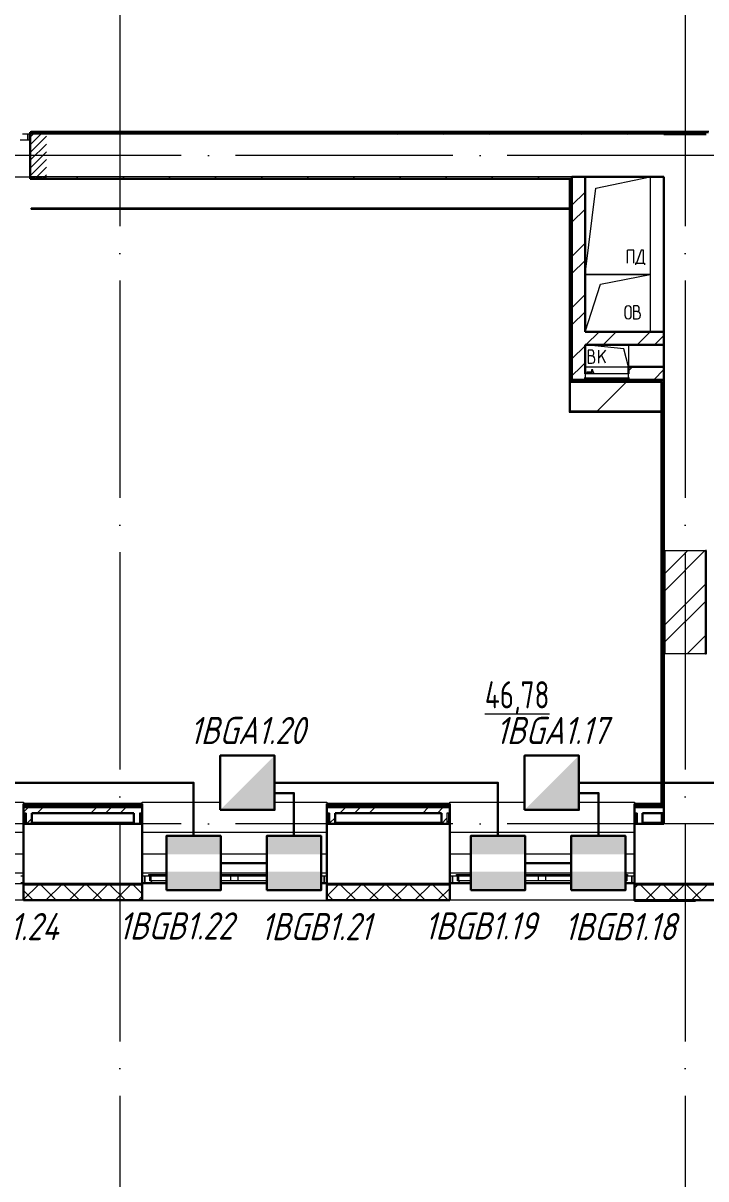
# Model space of a CAD drawing. Header units: millimetres. Extents: x -259793 to 1187961, y -549744 to 43070.
# Drawn here: x -54545 to -48264, y -23410 to -12776 of the extents above; entities that cross this region are included whole.
import ezdxf
from ezdxf.enums import TextEntityAlignment as Align

# ---------------------------------------------------------------- set-up
doc = ezdxf.new("R2010")
doc.units = ezdxf.units.MM
doc.linetypes.add('ADSK_Линия сетки', pattern=[25, 20, -2.5, 0, -2.5])
doc.linetypes.add('ADSK_Штриховая_ш2 п1_5', pattern=[4.5, 3, -1.5])
for name, color, linetype, lineweight in [('_ Окна', 7, 'Continuous', 9), ('RC-Извещатели_охранные', 5, 'Continuous', 30), ('Двери', 252, 'Continuous', 9), ('лс', 5, 'Continuous', 30), ('Марки помещений', 252, 'Continuous', 20), ('Оборудование', 8, 'Continuous', 18), ('Ограждение', 252, 'Continuous', 9), ('Окна', 252, 'Continuous', 9), ('Оси', 252, 'Continuous', 9), ('Перекрытие', 252, 'Continuous', 18), ('Стены внутренние', 7, 'Continuous', 18), ('Стены наружные', 7, 'Continuous', 18), ('Стены штриховка', 7, 'Continuous', 9)]:
    doc.layers.add(name, color=color, linetype=linetype, lineweight=lineweight)
doc.layers.add('RC-Позиционные_обозначения', color=7, linetype='Continuous')
doc.styles.add('GOST Common_3', font='', dxfattribs={"height": 3.5})
doc.styles.add('RubezhCAD', font='', dxfattribs={"oblique": 10})
doc.styles.get("Standard").update_dxf_attribs({"font": ''})
doc.styles.get('GOST Common_3').set_extended_font_data('GOST 2.304 type A')
doc.styles.get('RubezhCAD').set_extended_font_data('GOST type A')
doc.styles.get('Standard').set_extended_font_data('GOST type B')

# ---------------------------------------------------------------- blocks, each defined once
blk = doc.blocks.new('RC-UGO-IOZ-02')
at = {"layer": 'RC-Извещатели_охранные'}
blk.add_attdef('PSTN', text='', height=2.5, dxfattribs=at).set_placement((0.98, 2.6), align=Align.BOTTOM_LEFT)
blk.add_wipeout([(2.5, -2.5), (2.5, 2.5), (-2.5, 2.5), (-2.5, -2.5)]).dxf.layer = 'RC-Извещатели_охранные'
blk.add_wipeout([(-2.5, -2.5), (-2.5, 2.5), (2.5, 2.5), (2.5, -2.5)]).dxf.layer = 'RC-Извещатели_охранные'
h = blk.add_hatch(color=256, dxfattribs=at)
h.dxf.hatch_style = 1
h.paths.add_polyline_path([(2.5, -2.5), (2.5, 2.5), (0, 0), (-2.5, -2.5)])
blk.add_lwpolyline([(-2.5, -2.5), (2.5, -2.5), (2.5, 2.5), (-2.5, 2.5)], close=True, dxfattribs=at)
blk = doc.blocks.new('RC-UGO-IOM-02')
at = {"layer": 'RC-Извещатели_охранные'}
blk.add_point((0, 0), dxfattribs=at)
blk.add_attdef('PSTN', text='', height=2.5, dxfattribs=at).set_placement((0.98, 2.6), align=Align.BOTTOM_LEFT)
blk.add_wipeout([(2.5, -2.5), (2.5, 2.5), (-2.5, 2.5), (-2.5, -2.5)]).dxf.layer = 'RC-Извещатели_охранные'
blk.add_wipeout([(-2.5, -2.5), (-2.5, 2.5), (2.5, 2.5), (2.5, -2.5)]).dxf.layer = 'RC-Извещатели_охранные'
h = blk.add_hatch(color=256, dxfattribs=at)
h.dxf.hatch_style = 1
h.paths.add_polyline_path([(2.5, 0.8), (2.5, 2.51), (-2.5, 2.5), (-2.5, 0.8)])
h = blk.add_hatch(color=256, dxfattribs=at)
h.dxf.hatch_style = 1
h.paths.add_polyline_path([(2.5, -2.5), (2.5, -0.79), (-2.5, -0.8), (-2.5, -2.5)])
blk.add_lwpolyline([(-2.5, -2.5), (2.5, -2.5), (2.5, 2.5), (-2.5, 2.5)], close=True, dxfattribs=at)
blk = doc.blocks.new('1 этаж')
at = {"layer": 'Двери', "lineweight": 18, "true_color": 0x636466}
h = blk.add_hatch(dxfattribs=at)
h.set_pattern_fill('FP_2', color=251, style=0, pattern_type=2)
h.set_pattern_definition([(45, (-55355.803, -13993.73), (-35.3553, 35.3553), [])])
h.paths.add_polyline_path([(-54331, -14189), (-54331, -13799), (-54481, -13799), (-54481, -14189), (-54470, -14189)])
h.paths.add_polyline_path([(-56131, -14189), (-55981, -14189), (-55981, -13799), (-56131, -13799)])
at = {"layer": 'Ограждение', "true_color": 0x636466}
h = blk.add_hatch(dxfattribs=at)
h.set_pattern_fill('FP_26', color=251, style=0, pattern_type=2)
h.set_pattern_definition([(0, (-32119.8, 96), (0, 600), []), (90, (-32119.8, 96), (-600, 4e-14), [])])
h.paths.add_polyline_path([(-48241, -13779), (-48236, -13774), (-54471, -13774), (-54471, -13779), (-48246, -13779)])
at = {"layer": 'Стены наружные', "lineweight": 9, "true_color": 0x636466}
h = blk.add_hatch(dxfattribs=at)
h.set_pattern_fill('FP_41', color=251, style=0, pattern_type=2)
h.set_pattern_definition([(180, (-32119.82, 96), (-1e-14, -100), [])])
h.paths.add_polyline_path([(-66006, -20704), (-64731, -20704), (-64731, -20694), (-66006, -20694)])
h.paths.add_polyline_path([(2117, -20704), (2694, -20704), (2694, -20694), (1409, -20694), (1409, -20704)])
h.paths.add_polyline_path([(-63031, -20704), (-61881, -20704), (-61881, -20694), (-63031, -20694)])
h.paths.add_polyline_path([(-753, -20704), (-291, -20704), (-291, -20694), (-1391, -20694), (-1391, -20704)])
h.paths.add_polyline_path([(-60181, -20704), (-59051, -20704), (-59051, -20694), (-60181, -20694)])
h.paths.add_polyline_path([(-3623, -20704), (-3091, -20704), (-3091, -20694), (-4166, -20694), (-4166, -20704)])
h.paths.add_polyline_path([(-57351, -20704), (-56241, -20704), (-56241, -20694), (-57351, -20694)])
h.paths.add_polyline_path([(-5866, -20704), (-5866, -20694), (-6961, -20694), (-6961, -20704), (-6493, -20704)])
h.paths.add_polyline_path([(-54541, -20704), (-53451, -20704), (-53451, -20694), (-54541, -20694)])
h.paths.add_polyline_path([(-8661, -20704), (-8661, -20694), (-9766, -20694), (-9766, -20704), (-9363, -20704)])
h.paths.add_polyline_path([(-51751, -20704), (-50621, -20704), (-50621, -20694), (-51751, -20694)])
h.paths.add_polyline_path([(-11516, -20704), (-11466, -20704), (-11466, -20694), (-12546, -20694), (-12546, -20704), (-12234, -20704)])
h.paths.add_polyline_path([(-48921, -20704), (-47801, -20704), (-47801, -20694), (-48921, -20694)])
h.paths.add_polyline_path([(-14246, -20704), (-14246, -20694), (-15321, -20694), (-15321, -20704), (-14386, -20704)])
h.paths.add_polyline_path([(-46101, -20704), (-45031, -20704), (-45031, -20694), (-46101, -20694)])
h.paths.add_polyline_path([(-17256, -20704), (-17021, -20704), (-17021, -20694), (-18121, -20694), (-18121, -20704), (-17974, -20704)])
h.paths.add_polyline_path([(-43331, -20704), (-42231, -20704), (-42231, -20694), (-43331, -20694)])
h.paths.add_polyline_path([(-19821, -20704), (-19821, -20694), (-20921, -20694), (-20921, -20704), (-20127, -20704)])
h.paths.add_polyline_path([(-40531, -20704), (-39401, -20704), (-39401, -20694), (-40531, -20694)])
h.paths.add_polyline_path([(-22621, -20704), (-22621, -20694), (-23701, -20694), (-23701, -20704), (-22997, -20704)])
h.paths.add_polyline_path([(-25867, -20704), (-25401, -20704), (-25401, -20694), (-26501, -20694), (-26501, -20704), (-26499, -20704)])
h.paths.add_polyline_path([(-37701, -20704), (-36591, -20704), (-36591, -20694), (-37701, -20694)])
h.paths.add_polyline_path([(-28203, -20704), (-28201, -20704), (-28201, -20694), (-29241, -20694), (-29240, -20704), (-28378, -20704)])
h.paths.add_polyline_path([(-34891, -20704), (-33781, -20704), (-33781, -20694), (-34891, -20694)])
h.paths.add_polyline_path([(-30941, -20704), (-30941, -20694), (-32081, -20694), (-32080, -20704), (-31091, -20704)])
at = {"color": 251, "lineweight": 18, "true_color": 0x636466}
for p, q in [((-49276, -14295), (-48776, -14189)), ((-48776, -14189), (-48776, -15089)), ((-49376, -15089), (-49276, -14295)), ((-48927, -14865), (-48985, -14865)), ((-48985, -14985), (-48985, -14865)), ((-48927, -14985), (-48927, -14865)), ((-48858, -14865), (-48902, -14985)), ((-48839, -14865), (-48858, -14865)), ((-48839, -14985), (-48839, -14865)), ((-48912, -14985), (-48912, -15000)), ((-48902, -14985), (-48912, -14985)), ((-48902, -14985), (-48839, -14985)), ((-48839, -14985), (-48829, -14985)), ((-48829, -14985), (-48829, -15000)), ((-49376, -15089), (-48776, -15089)), ((-48776, -15089), (-49376, -15089)), ((-49234, -15177), (-48776, -15089)), ((-48776, -15089), (-48776, -15617)), ((-49376, -15617), (-49234, -15177)), ((-49008, -15468), (-49008, -15406)), ((-48951, -15468), (-48951, -15406)), ((-48900, -15377), (-48930, -15377)), ((-48930, -15377), (-48930, -15497)), ((-48877, -15410), (-48877, -15400)), ((-48897, -15430), (-48930, -15430)), ((-48930, -15497), (-48894, -15497)), ((-48867, -15470), (-48867, -15460)), ((-49020, -15773), (-49376, -15737)), ((-48976, -15737), (-48976, -15937)), ((-49318, -15785), (-49348, -15785)), ((-49348, -15785), (-49348, -15905)), ((-49315, -15838), (-49348, -15838)), ((-49295, -15818), (-49295, -15808)), ((-49188, -15785), (-49248, -15857)), ((-49248, -15905), (-49248, -15785)), ((-49188, -15905), (-49224, -15828)), ((-48976, -15937), (-49020, -15773)), ((-49348, -15905), (-49312, -15905)), ((-49285, -15878), (-49285, -15868))]:
    blk.add_line(p, q, dxfattribs=at)
for centre, radius, start, end in [((-48979, -15406), 28.7, 0, 180), ((-48900, -15400), 23.3, 0, 90), ((-48897, -15410), 20, 270, 0), ((-48979, -15468), 28.7, 180, 0), ((-48897, -15460), 30, 0, 90), ((-48894, -15470), 26.7, 270, 0), ((-49318, -15808), 23.3, 0, 90), ((-49315, -15818), 20, 270, 0), ((-49315, -15868), 30, 0, 90), ((-49312, -15878), 26.7, 270, 0)]:
    blk.add_arc(centre, radius, start, end, dxfattribs=at)
at = {"layer": '_ Окна', "color": 251, "true_color": 0x636466}
for p, q in [((-54541, -20626), (-54566, -20626)), ((-53426, -20626), (-53451, -20626)), ((-53426, -20684), (-53426, -20626)), ((-51751, -20626), (-51776, -20626)), ((-51776, -20626), (-51776, -20684)), ((-50596, -20626), (-50621, -20626)), ((-50596, -20684), (-50596, -20626)), ((-48921, -20626), (-48946, -20626)), ((-48946, -20626), (-48946, -20684)), ((-54566, -20684), (-54541, -20684)), ((-53451, -20684), (-53426, -20684)), ((-51776, -20684), (-51751, -20684)), ((-50621, -20684), (-50596, -20684)), ((-48946, -20684), (-48921, -20684))]:
    blk.add_line(p, q, dxfattribs=at)
at = {"layer": '_ Окна', "color": 251, "lineweight": 18, "true_color": 0x636466}
for p, q in [((-53388, -20626), (-53426, -20626)), ((-53426, -20626), (-53426, -20684)), ((-53380, -20667), (-53380, -20626)), ((-51822, -20626), (-51822, -20667)), ((-51776, -20626), (-51814, -20626)), ((-51776, -20684), (-51776, -20626)), ((-50558, -20626), (-50596, -20626)), ((-50596, -20626), (-50596, -20684)), ((-50550, -20667), (-50550, -20626)), ((-48992, -20626), (-48992, -20667)), ((-48946, -20626), (-48984, -20626)), ((-48946, -20684), (-48946, -20626)), ((-53426, -20684), (-53366, -20684)), ((-53368, -20667), (-53380, -20667)), ((-53366, -20684), (-53362, -20667)), ((-51840, -20667), (-51835, -20684)), ((-51835, -20684), (-51776, -20684)), ((-51822, -20667), (-51834, -20667)), ((-50596, -20684), (-50536, -20684)), ((-50538, -20667), (-50550, -20667)), ((-50536, -20684), (-50532, -20667)), ((-49010, -20667), (-49005, -20684)), ((-49005, -20684), (-48946, -20684)), ((-48992, -20667), (-49004, -20667))]:
    blk.add_line(p, q, dxfattribs=at)
at = {"layer": 'Двери', "color": 251, "true_color": 0x636466}
for p, q in [((-54501, -13799), (-54550, -13799)), ((-54481, -13799), (-54501, -13799)), ((-54501, -13799), (-54501, -13849)), ((-54501, -13849), (-54501, -13799)), ((-54481, -13849), (-54481, -13799)), ((-54573, -13849), (-54501, -13849)), ((-54501, -13849), (-54481, -13849))]:
    blk.add_line(p, q, dxfattribs=at)
at = {"layer": 'Двери', "color": 251, "linetype": 'ADSK_Штриховая_ш2 п1_5', "true_color": 0x636466}
for p, q in [((-54331, -13799), (-54481, -13799)), ((-54481, -13799), (-54481, -14189)), ((-54481, -14189), (-54331, -14189))]:
    blk.add_line(p, q, dxfattribs=at)
at = {"layer": 'Оборудование', "color": 251, "true_color": 0x636466}
for p, q in [((-49376, -16002), (-49376, -16038)), ((-48976, -16002), (-49376, -16002)), ((-49375, -16039), (-48976, -16039)), ((-49369, -16039), (-49369, -16049)), ((-49368, -16050), (-48983, -16050)), ((-49360, -15986), (-49360, -15991)), ((-49314, -15986), (-49360, -15986)), ((-49360, -15991), (-49314, -15991)), ((-49357, -16051), (-49357, -16057)), ((-49357, -16057), (-48995, -16057)), ((-49348, -16057), (-49348, -16059)), ((-49319, -15986), (-49319, -16002)), ((-49299, -15986), (-49319, -15986)), ((-49315, -15984), (-49317, -15986)), ((-49315, -15967), (-49315, -15984)), ((-49303, -15967), (-49315, -15967)), ((-49303, -15984), (-49315, -15984)), ((-49296, -15986), (-49304, -15986)), ((-49304, -15991), (-49296, -15991)), ((-49303, -15984), (-49303, -15967)), ((-49301, -15986), (-49303, -15984)), ((-49299, -16002), (-49299, -15986)), ((-49296, -15991), (-49296, -15986)), ((-49279, -16059), (-49279, -16057)), ((-48976, -16057), (-49258, -16340)), ((-48995, -16057), (-48995, -16051)), ((-48983, -16049), (-48983, -16039)), ((-48976, -16038), (-48976, -16002)), ((-49348, -16059), (-49344, -16059)), ((-49283, -16059), (-49344, -16059)), ((-49283, -16059), (-49279, -16059))]:
    blk.add_line(p, q, dxfattribs=at)
for points, knots in [([(-49376, -16038), (-49376, -16038), (-49376, -16038), (-49375, -16039), (-49375, -16039), (-49375, -16039), (-49375, -16039), (-49375, -16039), (-49375, -16039), (-49375, -16039)], [0, 0, 0, 0, 0.166667, 0.333333, 0.458333, 0.583333, 0.708333, 0.833333, 1, 1, 1, 1]), ([(-49369, -16049), (-49369, -16049), (-49369, -16049), (-49368, -16049), (-49368, -16050), (-49368, -16050), (-49368, -16050), (-49368, -16050), (-49368, -16050), (-49368, -16050), (-49368, -16050)], [0, 0, 0, 0, 0.166667, 0.333333, 0.458333, 0.583333, 0.666667, 0.75, 0.833333, 1, 1, 1, 1]), ([(-49358, -16050), (-49358, -16050), (-49358, -16050), (-49357, -16050), (-49357, -16050), (-49357, -16050), (-49357, -16050), (-49357, -16050), (-49357, -16051), (-49357, -16051), (-49357, -16051), (-49357, -16051), (-49357, -16051)], [0, 0, 0, 0, 0.166667, 0.25, 0.333333, 0.416667, 0.5, 0.583333, 0.666667, 0.75, 0.833333, 1, 1, 1, 1]), ([(-48995, -16051), (-48995, -16051), (-48995, -16051), (-48994, -16051), (-48994, -16051), (-48994, -16050), (-48994, -16050), (-48994, -16050), (-48994, -16050), (-48994, -16050), (-48993, -16050), (-48993, -16050), (-48993, -16050)], [-1, -1, -1, -1, -0.833333, -0.75, -0.666667, -0.583333, -0.5, -0.416667, -0.333333, -0.25, -0.166667, 0, 0, 0, 0]), ([(-48983, -16050), (-48983, -16050), (-48983, -16050), (-48983, -16050), (-48983, -16050), (-48983, -16050), (-48983, -16050), (-48983, -16049), (-48983, -16049), (-48983, -16049), (-48983, -16049)], [-1, -1, -1, -1, -0.833333, -0.75, -0.666667, -0.583333, -0.458333, -0.333333, -0.166667, 0, 0, 0, 0]), ([(-48976, -16039), (-48976, -16039), (-48976, -16039), (-48976, -16039), (-48976, -16039), (-48976, -16039), (-48976, -16039), (-48976, -16038), (-48976, -16038), (-48976, -16038)], [-1, -1, -1, -1, -0.833333, -0.75, -0.583333, -0.458333, -0.333333, -0.166667, 0, 0, 0, 0])]:
    blk.add_open_spline(points, degree=3, knots=knots, dxfattribs=at)
at = {"layer": 'Ограждение', "color": 251, "true_color": 0x636466}
for p, q in [((-54471, -13779), (-54471, -13774)), ((-48236, -13774), (-54471, -13774)), ((-54471, -14489), (-54471, -14479)), ((-49516, -14479), (-54471, -14479)), ((-54471, -14489), (-49521, -14489)), ((-49516, -14484), (-49521, -14489)), ((-49521, -14489), (-49521, -16357)), ((-49511, -16347), (-49511, -16077)), ((-49521, -16357), (-49511, -16347)), ((-49521, -16357), (-48676, -16357)), ((-48671, -16347), (-49511, -16347)), ((-48676, -16357), (-48671, -16352)), ((-48676, -16357), (-48676, -19959)), ((-56241, -19944), (-54541, -19944)), ((-54541, -19944), (-54541, -19959)), ((-53451, -19959), (-53451, -19944)), ((-53451, -19944), (-51751, -19944)), ((-51751, -19944), (-51751, -19959)), ((-50621, -19959), (-50621, -19944)), ((-50621, -19944), (-48921, -19944)), ((-48921, -19944), (-48921, -19959)), ((-48676, -20044), (-48676, -20129)), ((-48666, -20129), (-48666, -20044)), ((-56241, -20219), (-54541, -20219)), ((-53451, -20219), (-51751, -20219)), ((-50621, -20219), (-48921, -20219)), ((-56241, -20419), (-54541, -20419)), ((-53451, -20419), (-51751, -20419)), ((-50621, -20419), (-48921, -20419)), ((-56241, -20594), (-54541, -20594)), ((-53451, -20594), (-51751, -20594)), ((-50621, -20594), (-48921, -20594))]:
    blk.add_line(p, q, dxfattribs=at)
at = {"layer": 'Окна', "color": 251, "true_color": 0x636466}
for p, q in [((-53388, -20609), (-52616, -20609)), ((-53388, -20626), (-53388, -20609)), ((-52616, -20626), (-53388, -20626)), ((-53368, -20667), (-53368, -20626)), ((-52636, -20626), (-52636, -20667)), ((-52616, -20609), (-52586, -20609)), ((-52616, -20609), (-52616, -20626)), ((-52586, -20626), (-52616, -20626)), ((-52586, -20609), (-51814, -20609)), ((-52586, -20626), (-52586, -20609)), ((-51814, -20626), (-52586, -20626)), ((-52566, -20667), (-52566, -20626)), ((-51834, -20626), (-51834, -20667)), ((-51814, -20609), (-51814, -20626)), ((-50558, -20609), (-49786, -20609)), ((-50558, -20626), (-50558, -20609)), ((-49786, -20626), (-50558, -20626)), ((-50538, -20667), (-50538, -20626)), ((-49806, -20626), (-49806, -20667)), ((-49786, -20609), (-49756, -20609)), ((-49786, -20609), (-49786, -20626)), ((-49756, -20626), (-49786, -20626)), ((-49756, -20609), (-48984, -20609)), ((-49756, -20626), (-49756, -20609)), ((-48984, -20626), (-49756, -20626)), ((-49736, -20667), (-49736, -20626)), ((-49004, -20626), (-49004, -20667)), ((-48984, -20609), (-48984, -20626)), ((-52636, -20667), (-53368, -20667)), ((-53366, -20684), (-51835, -20684)), ((-52566, -20667), (-52636, -20667)), ((-51834, -20667), (-52566, -20667)), ((-49806, -20667), (-50538, -20667)), ((-50536, -20684), (-49005, -20684)), ((-49736, -20667), (-49806, -20667)), ((-49004, -20667), (-49736, -20667))]:
    blk.add_line(p, q, dxfattribs=at)
at = {"layer": 'Оси', "color": 251, "linetype": 'ADSK_Линия сетки', "ltscale": 100, "true_color": 0x636466}
for p, q in [((-53656, -2644), (-53656, -33770)), ((-48456, -2644), (-48456, -33770)), ((4411, -13994), (-72528, -13994)), ((4411, -20144), (-72528, -20144))]:
    blk.add_line(p, q, dxfattribs=at)
at = {"layer": 'Перекрытие', "color": 251, "ltscale": 100, "true_color": 0x636466}
blk.add_line((-48976, -15737), (-48976, -15937), dxfattribs=at)
at = {"layer": 'Стены внутренние', "color": 251, "lineweight": 30, "true_color": 0x636466}
for p, q in [((-54481, -13799), (-54481, -14189)), ((-48261, -13799), (-48651, -13799)), ((-49376, -14189), (-48651, -14189)), ((-48651, -14189), (-48651, -15617)), ((-48651, -15737), (-48651, -15937)), ((-48651, -17629), (-48646, -17629)), ((-48266, -17629), (-48261, -17629)), ((-48646, -18579), (-48651, -18579)), ((-48261, -18579), (-48266, -18579)), ((-48651, -20044), (-48651, -20144)), ((-54541, -20144), (-54541, -20694)), ((-53526, -20144), (-54466, -20144)), ((-53451, -20694), (-53451, -20144)), ((-51751, -20144), (-51751, -20694)), ((-50696, -20144), (-51676, -20144)), ((-50621, -20694), (-50621, -20144)), ((-48921, -20144), (-48921, -20694)), ((-48651, -20144), (-48846, -20144)), ((-54541, -20694), (-53451, -20694)), ((-54541, -20704), (-54541, -20846)), ((-53451, -20846), (-53451, -20704)), ((-51751, -20694), (-50621, -20694)), ((-51751, -20704), (-51751, -20846)), ((-50621, -20846), (-50621, -20704)), ((-48921, -20694), (-47801, -20694)), ((-48921, -20704), (-48921, -20846)), ((-54541, -20846), (-53451, -20846)), ((-51751, -20846), (-50621, -20846)), ((-48921, -20846), (-47801, -20846))]:
    blk.add_line(p, q, dxfattribs=at)
at = {"layer": 'Стены внутренние', "color": 251, "true_color": 0x636466}
for p, q in [((-48651, -13799), (-54481, -13799)), ((-55981, -14189), (-54481, -14189)), ((-48646, -17629), (-48266, -17629)), ((-48266, -18579), (-48646, -18579)), ((-54541, -20694), (-56241, -20694)), ((-51751, -20694), (-53451, -20694)), ((-48921, -20694), (-50621, -20694)), ((-54541, -20846), (-56241, -20846)), ((-48921, -20846), (-50621, -20846))]:
    blk.add_line(p, q, dxfattribs=at)
at = {"layer": 'Стены внутренние', "color": 251, "linetype": 'Continuous', "lineweight": 9, "true_color": 0x636466}
for p, q in [((-54539, -20838), (-54404, -20704)), ((-54243, -20844), (-54383, -20704)), ((-54332, -20844), (-54192, -20704)), ((-54031, -20844), (-54171, -20704)), ((-54120, -20844), (-53980, -20704)), ((-53819, -20844), (-53959, -20704)), ((-53908, -20844), (-53768, -20704)), ((-53607, -20844), (-53747, -20704)), ((-53696, -20844), (-53556, -20704)), ((-53453, -20785), (-53534, -20704)), ((-51749, -20806), (-51647, -20704)), ((-51485, -20844), (-51625, -20704)), ((-51575, -20844), (-51435, -20704)), ((-51273, -20844), (-51413, -20704)), ((-51362, -20844), (-51222, -20704)), ((-51061, -20844), (-51201, -20704)), ((-51150, -20844), (-51010, -20704)), ((-50849, -20844), (-50989, -20704)), ((-50938, -20844), (-50798, -20704)), ((-50637, -20844), (-50777, -20704)), ((-48921, -20735), (-48889, -20704)), ((-48727, -20844), (-48867, -20704)), ((-48817, -20844), (-48677, -20704)), ((-48515, -20844), (-48655, -20704)), ((-48605, -20844), (-48465, -20704)), ((-48303, -20844), (-48443, -20704)), ((-48393, -20844), (-48253, -20704)), ((-54455, -20844), (-54541, -20758)), ((-53484, -20844), (-53453, -20813)), ((-51697, -20844), (-51749, -20792)), ((-50726, -20844), (-50621, -20738)), ((-53773, -20844), (-53774, -20846)), ((-51523, -20846), (-51524, -20844)), ((-51054, -20845), (-51055, -20844))]:
    blk.add_line(p, q, dxfattribs=at)
at = {"layer": 'Стены наружные', "color": 251, "linetype": 'Continuous', "lineweight": 9, "true_color": 0x636466}
for p, q in [((-54481, -13780), (-54480, -13779)), ((-54414, -13784), (-54409, -13779)), ((-54343, -13784), (-54338, -13779)), ((-54320, -13799), (-54320, -13784)), ((-54273, -13784), (-54268, -13779)), ((-54202, -13784), (-54197, -13779)), ((-54131, -13784), (-54126, -13779)), ((-54061, -13784), (-54056, -13779)), ((-53990, -13784), (-53985, -13779)), ((-53919, -13784), (-53914, -13779)), ((-53848, -13784), (-53843, -13779)), ((-53778, -13784), (-53773, -13779)), ((-53720, -13799), (-53720, -13784)), ((-53707, -13784), (-53702, -13779)), ((-53636, -13784), (-53631, -13779)), ((-53566, -13784), (-53561, -13779)), ((-53495, -13784), (-53490, -13779)), ((-53424, -13784), (-53419, -13779)), ((-53353, -13784), (-53348, -13779)), ((-53283, -13784), (-53278, -13779)), ((-53212, -13784), (-53207, -13779)), ((-53141, -13784), (-53136, -13779)), ((-53120, -13799), (-53120, -13784)), ((-53071, -13784), (-53066, -13779)), ((-53000, -13784), (-52995, -13779)), ((-52929, -13784), (-52924, -13779)), ((-52858, -13784), (-52853, -13779)), ((-52788, -13784), (-52783, -13779)), ((-52717, -13784), (-52712, -13779)), ((-52646, -13784), (-52641, -13779)), ((-52576, -13784), (-52571, -13779)), ((-52520, -13799), (-52520, -13784)), ((-52505, -13784), (-52500, -13779)), ((-52434, -13784), (-52429, -13779)), ((-52364, -13784), (-52359, -13779)), ((-52293, -13784), (-52288, -13779)), ((-52222, -13784), (-52217, -13779)), ((-52151, -13784), (-52146, -13779)), ((-52081, -13784), (-52076, -13779)), ((-52010, -13784), (-52005, -13779)), ((-51939, -13784), (-51934, -13779)), ((-51920, -13799), (-51920, -13784)), ((-51869, -13784), (-51864, -13779)), ((-51798, -13784), (-51793, -13779)), ((-51727, -13784), (-51722, -13779)), ((-51656, -13784), (-51651, -13779)), ((-51586, -13784), (-51581, -13779)), ((-51515, -13784), (-51510, -13779)), ((-51444, -13784), (-51439, -13779)), ((-51374, -13784), (-51369, -13779)), ((-51303, -13784), (-51298, -13779)), ((-51232, -13784), (-51227, -13779)), ((-51161, -13784), (-51156, -13779)), ((-51106, -13799), (-51091, -13784)), ((-51091, -13784), (-51086, -13779)), ((-51020, -13784), (-51015, -13779)), ((-50949, -13784), (-50944, -13779)), ((-50879, -13784), (-50874, -13779)), ((-50808, -13784), (-50803, -13779)), ((-50737, -13784), (-50732, -13779)), ((-50681, -13799), (-50666, -13784)), ((-50666, -13784), (-50661, -13779)), ((-50596, -13784), (-50591, -13779)), ((-50525, -13784), (-50520, -13779)), ((-50454, -13784), (-50449, -13779)), ((-50384, -13784), (-50379, -13779)), ((-50313, -13784), (-50308, -13779)), ((-50257, -13799), (-50242, -13784)), ((-50242, -13784), (-50237, -13779)), ((-50171, -13784), (-50166, -13779)), ((-50101, -13784), (-50096, -13779)), ((-50030, -13784), (-50025, -13779)), ((-49959, -13784), (-49954, -13779)), ((-49889, -13784), (-49884, -13779)), ((-49833, -13799), (-49818, -13784)), ((-49818, -13784), (-49813, -13779)), ((-49747, -13784), (-49742, -13779)), ((-49677, -13784), (-49672, -13779)), ((-49606, -13784), (-49601, -13779)), ((-49535, -13784), (-49530, -13779)), ((-49464, -13784), (-49459, -13779)), ((-49409, -13799), (-49394, -13784)), ((-49394, -13784), (-49389, -13779)), ((-49323, -13784), (-49318, -13779)), ((-49252, -13784), (-49247, -13779)), ((-49182, -13784), (-49177, -13779)), ((-49111, -13784), (-49106, -13779)), ((-49040, -13784), (-49035, -13779)), ((-48984, -13799), (-48969, -13784)), ((-48969, -13784), (-48964, -13779)), ((-48899, -13784), (-48894, -13779)), ((-48828, -13784), (-48823, -13779)), ((-48757, -13784), (-48752, -13779)), ((-48687, -13784), (-48682, -13779)), ((-48616, -13784), (-48611, -13779)), ((-48560, -13799), (-48545, -13784)), ((-48545, -13784), (-48540, -13779)), ((-48474, -13784), (-48469, -13779)), ((-48404, -13784), (-48399, -13779)), ((-48333, -13784), (-48328, -13779)), ((-54481, -14204), (-54466, -14189)), ((-54481, -14204), (-54481, -14204)), ((-54415, -14209), (-54410, -14204)), ((-54344, -14209), (-54339, -14204)), ((-54273, -14209), (-54268, -14204)), ((-54203, -14209), (-54198, -14204)), ((-54132, -14209), (-54127, -14204)), ((-54061, -14209), (-54056, -14204)), ((-54056, -14204), (-54041, -14189)), ((-53991, -14209), (-53986, -14204)), ((-53920, -14209), (-53915, -14204)), ((-53849, -14209), (-53844, -14204)), ((-53778, -14209), (-53773, -14204)), ((-53708, -14209), (-53703, -14204)), ((-53637, -14209), (-53632, -14204)), ((-53632, -14204), (-53617, -14189)), ((-53566, -14209), (-53561, -14204)), ((-53496, -14209), (-53491, -14204)), ((-53425, -14209), (-53420, -14204)), ((-53354, -14209), (-53349, -14204)), ((-53283, -14209), (-53278, -14204)), ((-53213, -14209), (-53208, -14204)), ((-53208, -14204), (-53193, -14189)), ((-53142, -14209), (-53137, -14204)), ((-53071, -14209), (-53066, -14204)), ((-53001, -14209), (-52996, -14204)), ((-52930, -14209), (-52925, -14204)), ((-52859, -14209), (-52854, -14204)), ((-52789, -14209), (-52784, -14204)), ((-52784, -14204), (-52769, -14189)), ((-52718, -14209), (-52713, -14204)), ((-52647, -14209), (-52642, -14204)), ((-52576, -14209), (-52571, -14204)), ((-52506, -14209), (-52501, -14204)), ((-52435, -14209), (-52430, -14204)), ((-52364, -14209), (-52359, -14204)), ((-52359, -14204), (-52344, -14189)), ((-52294, -14209), (-52289, -14204)), ((-52223, -14209), (-52218, -14204)), ((-52152, -14209), (-52147, -14204)), ((-52081, -14209), (-52076, -14204)), ((-52011, -14209), (-52006, -14204)), ((-51940, -14209), (-51935, -14204)), ((-51935, -14204), (-51920, -14189)), ((-51869, -14209), (-51864, -14204)), ((-51799, -14209), (-51794, -14204)), ((-51728, -14209), (-51723, -14204)), ((-51657, -14209), (-51652, -14204)), ((-51586, -14209), (-51581, -14204)), ((-51516, -14209), (-51511, -14204)), ((-51511, -14204), (-51496, -14189)), ((-51445, -14209), (-51440, -14204)), ((-51374, -14209), (-51369, -14204)), ((-51304, -14209), (-51299, -14204)), ((-51233, -14209), (-51228, -14204)), ((-51162, -14209), (-51157, -14204)), ((-51091, -14209), (-51086, -14204)), ((-51086, -14204), (-51071, -14189)), ((-51021, -14209), (-51016, -14204)), ((-50950, -14209), (-50945, -14204)), ((-50879, -14209), (-50874, -14204)), ((-50809, -14209), (-50804, -14204)), ((-50738, -14209), (-50733, -14204)), ((-50667, -14209), (-50662, -14204)), ((-50662, -14204), (-50647, -14189)), ((-50596, -14209), (-50591, -14204)), ((-50526, -14209), (-50521, -14204)), ((-50455, -14209), (-50450, -14204)), ((-50384, -14209), (-50379, -14204)), ((-50314, -14209), (-50309, -14204)), ((-50243, -14209), (-50238, -14204)), ((-50238, -14204), (-50223, -14189)), ((-50172, -14209), (-50167, -14204)), ((-50102, -14209), (-50097, -14204)), ((-50031, -14209), (-50026, -14204)), ((-49960, -14209), (-49955, -14204)), ((-49889, -14209), (-49884, -14204)), ((-49819, -14209), (-49814, -14204)), ((-49814, -14204), (-49799, -14189)), ((-49748, -14209), (-49743, -14204)), ((-49677, -14209), (-49672, -14204)), ((-49607, -14209), (-49602, -14204)), ((-49536, -14209), (-49531, -14204)), ((-49516, -14259), (-49511, -14254)), ((-49516, -14330), (-49511, -14325)), ((-49496, -14451), (-49376, -14331)), ((-49516, -14401), (-49511, -14396)), ((-49516, -14471), (-49511, -14466)), ((-49516, -14542), (-49511, -14537)), ((-49496, -14608), (-49376, -14488)), ((-49516, -14613), (-49511, -14608)), ((-49516, -14683), (-49511, -14678)), ((-49516, -14754), (-49511, -14749)), ((-49516, -14825), (-49511, -14820)), ((-49496, -14922), (-49376, -14802)), ((-49516, -14896), (-49511, -14891)), ((-49516, -14966), (-49511, -14961)), ((-49496, -15080), (-49376, -14960)), ((-49516, -15037), (-49511, -15032)), ((-49516, -15108), (-49511, -15103)), ((-49516, -15178), (-49511, -15173)), ((-49516, -15249), (-49511, -15244)), ((-49496, -15394), (-49376, -15274)), ((-49516, -15320), (-49511, -15315)), ((-49516, -15391), (-49511, -15386)), ((-49516, -15461), (-49511, -15456)), ((-49496, -15551), (-49376, -15431)), ((-49516, -15532), (-49511, -15527)), ((-49516, -15603), (-49511, -15598)), ((-49367, -15737), (-49247, -15617)), ((-49210, -15737), (-49090, -15617)), ((-48896, -15737), (-48776, -15617)), ((-49516, -15673), (-49511, -15668)), ((-48738, -15737), (-48651, -15649)), ((-49516, -15744), (-49511, -15739)), ((-49516, -15815), (-49511, -15810)), ((-49496, -15865), (-49376, -15745)), ((-49516, -15886), (-49511, -15881)), ((-49516, -15956), (-49511, -15951)), ((-49496, -16022), (-49410, -15937)), ((-49410, -15937), (-49376, -15902)), ((-48976, -15974), (-48938, -15937)), ((-49516, -16027), (-49511, -16022)), ((-48920, -16072), (-48920, -16057)), ((-48744, -16057), (-48651, -15964)), ((-49495, -16077), (-49490, -16072)), ((-49424, -16077), (-49419, -16072)), ((-49353, -16077), (-49348, -16072)), ((-49283, -16077), (-49278, -16072)), ((-49212, -16077), (-49207, -16072)), ((-49141, -16077), (-49136, -16072)), ((-49070, -16077), (-49065, -16072)), ((-49000, -16077), (-48995, -16072)), ((-48929, -16077), (-48924, -16072)), ((-48858, -16077), (-48853, -16072)), ((-48788, -16077), (-48783, -16072)), ((-48717, -16077), (-48712, -16072)), ((-48671, -16101), (-48666, -16096)), ((-48671, -16172), (-48666, -16167)), ((-48671, -16243), (-48666, -16238)), ((-48671, -16314), (-48666, -16309)), ((-48671, -16384), (-48666, -16379)), ((-48671, -16455), (-48666, -16450)), ((-48671, -16526), (-48666, -16521)), ((-48671, -16596), (-48666, -16591)), ((-48671, -16667), (-48666, -16662)), ((-48671, -16738), (-48666, -16733)), ((-48671, -16809), (-48666, -16804)), ((-48671, -16879), (-48666, -16874)), ((-48671, -16950), (-48666, -16945)), ((-48671, -17021), (-48666, -17016)), ((-48671, -17091), (-48666, -17086)), ((-48671, -17162), (-48666, -17157)), ((-48671, -17233), (-48666, -17228)), ((-48671, -17304), (-48666, -17299)), ((-48671, -17374), (-48666, -17369)), ((-48671, -17445), (-48666, -17440)), ((-48671, -17516), (-48666, -17511)), ((-48671, -17586), (-48666, -17581)), ((-48671, -17657), (-48666, -17652)), ((-48646, -17844), (-48430, -17629)), ((-48646, -18002), (-48273, -17629)), ((-48671, -17728), (-48666, -17723)), ((-48671, -17798), (-48666, -17793)), ((-48671, -17869), (-48666, -17864)), ((-48671, -17940), (-48666, -17935)), ((-48646, -18316), (-48266, -17936)), ((-48671, -18011), (-48666, -18006)), ((-48671, -18081), (-48666, -18076)), ((-48671, -18152), (-48666, -18147)), ((-48646, -18473), (-48266, -18093)), ((-48671, -18223), (-48666, -18218)), ((-48671, -18293), (-48666, -18288)), ((-48671, -18364), (-48666, -18359)), ((-48671, -18435), (-48666, -18430)), ((-48671, -18506), (-48666, -18501)), ((-48437, -18579), (-48266, -18407)), ((-48671, -18576), (-48666, -18571)), ((-48280, -18579), (-48266, -18564)), ((-48671, -18647), (-48666, -18642)), ((-48671, -18718), (-48666, -18713)), ((-48671, -18788), (-48666, -18783)), ((-48671, -18859), (-48666, -18854)), ((-48671, -18930), (-48666, -18925)), ((-48671, -19001), (-48666, -18996)), ((-48671, -19071), (-48666, -19066)), ((-48671, -19142), (-48666, -19137)), ((-48671, -19213), (-48666, -19208)), ((-48671, -19283), (-48666, -19278)), ((-48671, -19354), (-48666, -19349)), ((-48671, -19425), (-48666, -19420)), ((-48671, -19496), (-48666, -19491)), ((-48671, -19566), (-48666, -19561)), ((-48671, -19637), (-48666, -19632)), ((-48671, -19708), (-48666, -19703)), ((-48671, -19778), (-48666, -19773)), ((-48671, -19849), (-48666, -19844)), ((-54541, -19992), (-54531, -19981)), ((-54531, -19981), (-54518, -19969)), ((-54513, -19964), (-54508, -19959)), ((-54442, -19964), (-54437, -19959)), ((-54372, -19964), (-54367, -19959)), ((-54331, -19994), (-54318, -19981)), ((-54318, -19981), (-54306, -19969)), ((-54306, -19969), (-54301, -19964)), ((-54301, -19964), (-54296, -19959)), ((-54230, -19964), (-54225, -19959)), ((-54159, -19964), (-54154, -19959)), ((-54119, -19994), (-54106, -19981)), ((-54106, -19981), (-54094, -19969)), ((-54089, -19964), (-54084, -19959)), ((-54018, -19964), (-54013, -19959)), ((-53947, -19964), (-53942, -19959)), ((-53907, -19994), (-53894, -19981)), ((-53894, -19981), (-53882, -19969)), ((-53882, -19969), (-53877, -19964)), ((-53877, -19964), (-53872, -19959)), ((-53806, -19964), (-53801, -19959)), ((-53735, -19964), (-53730, -19959)), ((-53694, -19994), (-53682, -19981)), ((-53682, -19981), (-53669, -19969)), ((-53664, -19964), (-53659, -19959)), ((-53594, -19964), (-53589, -19959)), ((-53523, -19964), (-53518, -19959)), ((-53482, -19994), (-53470, -19981)), ((-53470, -19981), (-53457, -19969)), ((-53457, -19969), (-53452, -19964)), ((-53452, -19964), (-53451, -19962)), ((-51751, -19959), (-51750, -19959)), ((-51685, -19964), (-51680, -19959)), ((-51614, -19964), (-51609, -19959)), ((-51573, -19994), (-51561, -19981)), ((-51561, -19981), (-51548, -19969)), ((-51543, -19964), (-51538, -19959)), ((-51472, -19964), (-51467, -19959)), ((-51402, -19964), (-51397, -19959)), ((-51361, -19994), (-51349, -19981)), ((-51349, -19981), (-51336, -19969)), ((-51336, -19969), (-51331, -19964)), ((-51331, -19964), (-51326, -19959)), ((-51260, -19964), (-51255, -19959)), ((-51190, -19964), (-51185, -19959)), ((-51149, -19994), (-51136, -19981)), ((-51136, -19981), (-51124, -19969)), ((-51119, -19964), (-51114, -19959)), ((-51048, -19964), (-51043, -19959)), ((-50977, -19964), (-50972, -19959)), ((-50937, -19994), (-50924, -19981)), ((-50924, -19981), (-50912, -19969)), ((-50912, -19969), (-50907, -19964)), ((-50907, -19964), (-50902, -19959)), ((-50836, -19964), (-50831, -19959)), ((-50765, -19964), (-50760, -19959)), ((-50725, -19994), (-50712, -19981)), ((-50712, -19981), (-50700, -19969)), ((-50695, -19964), (-50690, -19959)), ((-50624, -19964), (-50621, -19961)), ((-48856, -19964), (-48851, -19959)), ((-48815, -19994), (-48803, -19981)), ((-48803, -19981), (-48790, -19969)), ((-48790, -19969), (-48785, -19964)), ((-48785, -19964), (-48780, -19959)), ((-48715, -19964), (-48710, -19959)), ((-48671, -19920), (-48666, -19915)), ((-54541, -20035), (-54500, -19994)), ((-54515, -20144), (-54466, -20095)), ((-54415, -20044), (-54365, -19994)), ((-53921, -20044), (-53871, -19994)), ((-53786, -20044), (-53736, -19994)), ((-53651, -20044), (-53601, -19994)), ((-51726, -20138), (-51676, -20088)), ((-51631, -20044), (-51581, -19994)), ((-51496, -20044), (-51446, -19994)), ((-51361, -20044), (-51311, -19994)), ((-50868, -20044), (-50818, -19994)), ((-50733, -20044), (-50683, -19994)), ((-50696, -20142), (-50646, -20092)), ((-48921, -20099), (-48908, -20087)), ((-48908, -20087), (-48896, -20074)), ((-50646, -20127), (-50633, -20115)), ((-50633, -20115), (-50621, -20102)), ((-48847, -20847), (-48850, -20851))]:
    blk.add_line(p, q, dxfattribs=at)
at = {"layer": 'Стены наружные', "color": 251, "lineweight": 30, "true_color": 0x636466}
for p, q in [((-48241, -13779), (-54481, -13779)), ((-54481, -13779), (-54481, -13799)), ((-54481, -14189), (-54481, -14209)), ((-54481, -14209), (-49516, -14209)), ((-49516, -14209), (-49516, -16077)), ((-49511, -14204), (-49511, -16072)), ((-49496, -16057), (-49496, -14189)), ((-49376, -14189), (-49496, -14189)), ((-49376, -15617), (-49376, -14189)), ((-48651, -15617), (-49376, -15617)), ((-48651, -15737), (-48651, -15617)), ((-49376, -15737), (-48651, -15737)), ((-49376, -16002), (-49376, -15737)), ((-48651, -15937), (-48976, -15937)), ((-48976, -15937), (-48976, -16002)), ((-48651, -20044), (-48651, -15937)), ((-49357, -16057), (-49496, -16057)), ((-49376, -16057), (-49376, -16038)), ((-48651, -16057), (-48995, -16057)), ((-48976, -16038), (-48976, -16057)), ((-49516, -16077), (-48671, -16077)), ((-49511, -16072), (-48666, -16072)), ((-48671, -16077), (-48671, -19959)), ((-48666, -16072), (-48666, -19964)), ((-48646, -17629), (-48646, -18579)), ((-48266, -18579), (-48266, -17629)), ((-54541, -19959), (-54541, -20144)), ((-53451, -19959), (-54541, -19959)), ((-53451, -20144), (-53451, -19959)), ((-51751, -19959), (-51751, -20144)), ((-50621, -19959), (-51751, -19959)), ((-50621, -20144), (-50621, -19959)), ((-48921, -19959), (-48921, -20144)), ((-48671, -19959), (-48921, -19959)), ((-48666, -19964), (-48671, -19964)), ((-54466, -20044), (-53526, -20044)), ((-54466, -20144), (-54466, -20044)), ((-53526, -20044), (-53526, -20144)), ((-51676, -20044), (-50696, -20044)), ((-51676, -20144), (-51676, -20044)), ((-50696, -20044), (-50696, -20144)), ((-48846, -20044), (-48651, -20044)), ((-48846, -20144), (-48846, -20044)), ((-54541, -20144), (-54466, -20144)), ((-53526, -20144), (-53451, -20144)), ((-51751, -20144), (-51676, -20144)), ((-50696, -20144), (-50621, -20144)), ((-48921, -20144), (-48846, -20144)), ((-54541, -20694), (-54541, -20704)), ((-53451, -20704), (-53451, -20694)), ((-51751, -20694), (-51751, -20704)), ((-50621, -20704), (-50621, -20694)), ((-48921, -20694), (-48921, -20704)), ((-48921, -20846), (-48921, -20851)), ((-48921, -20851), (-48361, -20851)), ((-48361, -20851), (-48361, -20846))]:
    blk.add_line(p, q, dxfattribs=at)
at = {"layer": 'Стены наружные', "color": 251, "true_color": 0x636466}
for p, q in [((-49496, -14189), (-54481, -14189)), ((-49376, -15937), (-48976, -15937)), ((-54466, -20129), (-53526, -20129)), ((-51676, -20129), (-50696, -20129)), ((-48846, -20129), (-48658, -20129)), ((-48658, -20144), (-48658, -20129)), ((-53996, -20851), (-53996, -20846)), ((-51186, -20851), (-53996, -20851)), ((-53451, -20846), (-51751, -20846)), ((-53451, -20846), (-53451, -20851)), ((-51751, -20851), (-51751, -20846)), ((-51186, -20851), (-51186, -20846))]:
    blk.add_line(p, q, dxfattribs=at)
at = {"layer": 'Стены штриховка', "color": 251, "true_color": 0x636466}
for p, q in [((-54481, -13784), (-48261, -13784)), ((-51371, -13784), (-51371, -13799)), ((-49496, -14204), (-54481, -14204)), ((-53451, -19964), (-54541, -19964)), ((-54541, -19969), (-53451, -19969)), ((-54541, -19981), (-53451, -19981)), ((-50621, -19964), (-51751, -19964)), ((-51751, -19969), (-50621, -19969)), ((-51751, -19981), (-50621, -19981)), ((-48671, -19964), (-48921, -19964)), ((-48921, -19969), (-48651, -19969)), ((-48921, -19981), (-48651, -19981)), ((-48666, -19964), (-48651, -19964)), ((-54541, -19994), (-53451, -19994)), ((-54516, -20044), (-54541, -20044)), ((-54528, -20044), (-54528, -20144)), ((-54516, -20044), (-54516, -20144)), ((-53451, -20044), (-53476, -20044)), ((-53476, -20044), (-53476, -20144)), ((-53463, -20044), (-53463, -20144)), ((-51751, -19994), (-50621, -19994)), ((-51726, -20044), (-51751, -20044)), ((-51738, -20044), (-51738, -20144)), ((-51726, -20044), (-51726, -20144)), ((-50621, -20044), (-50646, -20044)), ((-50646, -20044), (-50646, -20144)), ((-50633, -20044), (-50633, -20144)), ((-48921, -19994), (-48651, -19994)), ((-48896, -20044), (-48921, -20044)), ((-48908, -20044), (-48908, -20144)), ((-48896, -20044), (-48896, -20144)), ((-53451, -20704), (-54541, -20704)), ((-50621, -20704), (-51751, -20704)), ((-47801, -20704), (-48921, -20704)), ((-54539, -20770), (-54541, -20770)), ((-54539, -20770), (-54539, -20844)), ((-53451, -20770), (-53453, -20770)), ((-53453, -20844), (-53453, -20770)), ((-51749, -20770), (-51751, -20770)), ((-51749, -20770), (-51749, -20844)), ((-50621, -20770), (-50623, -20770)), ((-50623, -20844), (-50623, -20770)), ((-48919, -20770), (-48921, -20770)), ((-48919, -20770), (-48919, -20844)), ((-54539, -20844), (-53453, -20844)), ((-51749, -20844), (-50623, -20844)), ((-48919, -20844), (-47803, -20844))]:
    blk.add_line(p, q, dxfattribs=at)
at = {"layer": 'Марки помещений', "color": 251, "true_color": 0x636466, "style": 'GOST Common_3', "width": 0.9}
blk.add_text('%%U46,78', height=250, dxfattribs=at).set_placement((-50297, -19081))

msp = doc.modelspace()

# ---------------------------------------------------------------- block references
msp.add_blockref('1 этаж', (0, 0))

# ---------------------------------------------------------------- next in the draw order: block references
at = {"layer": 'RC-Извещатели_охранные', "color": 1, "ltscale": 0.01}
ref = msp.add_blockref('RC-UGO-IOZ-02', (-52481.85253, -19765.17536), dxfattribs=dict(at, xscale=100, yscale=100, zscale=100))
ref.add_attrib('PSTN', '1BGA1.20', dxfattribs={"layer": 'RC-Позиционные_обозначения', "height": 250, "style": 'RubezhCAD', "oblique": 15}).set_placement((-52481.85253, -19484.44351), align=Align.BOTTOM_CENTER)
ref = msp.add_blockref('RC-UGO-IOZ-02', (-49681.85253, -19765.17536), dxfattribs=dict(at, xscale=100, yscale=100, zscale=100))
ref.add_attrib('PSTN', '1BGA1.17', dxfattribs={"layer": 'RC-Позиционные_обозначения', "height": 250, "style": 'RubezhCAD', "oblique": 15}).set_placement((-49681.85253, -19484.44351), align=Align.BOTTOM_CENTER)
ref = msp.add_blockref('RC-UGO-IOM-02', (-54954.26265, -20504.60048), dxfattribs=dict(at, xscale=100, yscale=100, zscale=100))
ref.add_attrib('PSTN', '1BGB1.24', dxfattribs={"layer": 'RC-Позиционные_обозначения', "height": 250, "style": 'RubezhCAD', "oblique": 15}).set_placement((-54752.18679, -21288.78482), align=Align.BOTTOM_CENTER)
ref = msp.add_blockref('RC-UGO-IOM-02', (-52977.46428, -20504.60048), dxfattribs=dict(at, xscale=100, yscale=100, zscale=100))
ref.add_attrib('PSTN', '1BGB1.22', dxfattribs={"layer": 'RC-Позиционные_обозначения', "height": 250, "style": 'RubezhCAD', "oblique": 15}).set_placement((-53139.51652, -21282.70235), align=Align.BOTTOM_CENTER)
ref = msp.add_blockref('RC-UGO-IOM-02', (-52054.26265, -20504.60048), dxfattribs=dict(at, xscale=100, yscale=100, zscale=100))
ref.add_attrib('PSTN', '1BGB1.21', dxfattribs={"layer": 'RC-Позиционные_обозначения', "height": 250, "style": 'RubezhCAD', "oblique": 15}).set_placement((-51852.18679, -21288.78482), align=Align.BOTTOM_CENTER)
ref = msp.add_blockref('RC-UGO-IOM-02', (-50177.46428, -20504.60048), dxfattribs=dict(at, xscale=100, yscale=100, zscale=100))
ref.add_attrib('PSTN', '1BGB1.19', dxfattribs={"layer": 'RC-Позиционные_обозначения', "height": 250, "style": 'RubezhCAD', "oblique": 15}).set_placement((-50339.51652, -21282.70235), align=Align.BOTTOM_CENTER)
ref = msp.add_blockref('RC-UGO-IOM-02', (-49254.26265, -20504.60048), dxfattribs=dict(at, xscale=100, yscale=100, zscale=100))
ref.add_attrib('PSTN', '1BGB1.18', dxfattribs={"layer": 'RC-Позиционные_обозначения', "height": 250, "style": 'RubezhCAD', "oblique": 15}).set_placement((-49052.18679, -21288.78482), align=Align.BOTTOM_CENTER)

# ---------------------------------------------------------------- next in the draw order: linework, layer by layer
at = {"layer": 'лс'}
for points in [[(-55131.85253, -19765.17536), (-52977.46428, -19765.17536), (-52977.46428, -20254.60048)], [(-52231.85253, -19765.17536), (-50177.46428, -19765.17536), (-50177.46428, -20254.60048)], [(-47377.46428, -20254.60048), (-47377.46428, -19765.17536), (-49431.85253, -19765.17536)], [(-52231.85253, -19860.0256), (-52054.26265, -19860.0256), (-52054.26265, -20254.60048)], [(-49429.25737, -19860.0256), (-49251.66749, -19860.0256), (-49251.66749, -20254.60048)], [(-52304.26265, -20504.60048), (-52727.46428, -20504.60048)], [(-49501.66749, -20504.60048), (-49924.86912, -20504.60048)]]:
    msp.add_lwpolyline(points, dxfattribs=at)

doc.saveas('drawing.dxf')
